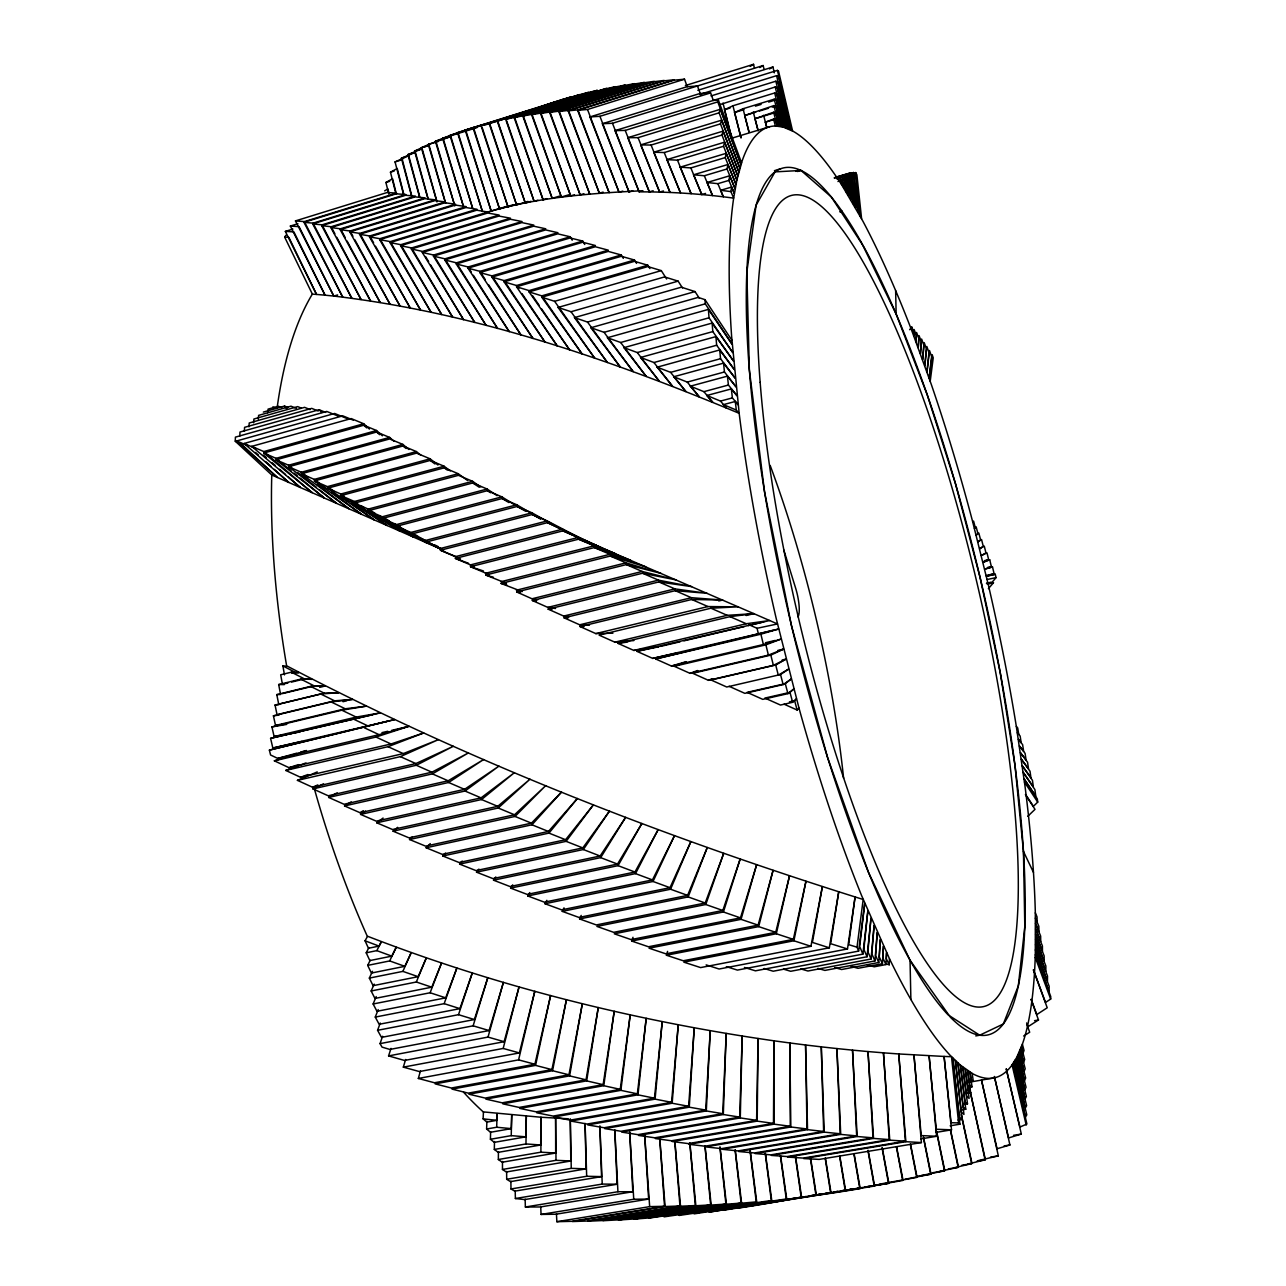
<?xml version="1.0" encoding="UTF-8"?>
<svg xmlns="http://www.w3.org/2000/svg" width="1286" height="1286" viewBox="0 0 1286 1286"><rect width="100%" height="100%" fill="white"/><g stroke="black" fill="none" stroke-linecap="round" stroke-linejoin="round"><path stroke-width="1.5" d="M506.636 1171.417L506.684 1179.278L571.257 1168.347L570.277 1118.9L570.807 1161.001L506.298 1171.98L502.456 1169.456L502.488 1161.467M498.438 1151.774L498.341 1159.506L540.908 1152.176L540.956 1117.245L483.231 1111.892A462.558 177.323 76.7 0 1 463.539 1092.168M773.481 1123.401L757.197 1121.119L655.378 1138.56L671.549 1140.795L773.481 1123.401L773.963 1040.808C635.188 1020.875 497.778 986.78 367.217 936.112A462.558 177.323 76.7 0 1 314.202 788.205M494.483 1141.534L494.322 1149.443L498.196 1152.336L540.699 1144.99L540.956 1117.245L568.444 1118.804M757.197 1121.119L758.081 1038.509L756.602 1120.347L654.751 1137.805L638.531 1135.425L740.286 1117.92L756.602 1120.347M494.322 1149.443L525.974 1143.945L526.328 1116.168L525.91 1136.84L494.306 1142.354L490.416 1139.283L490.625 1131.76M740.286 1117.92L742.167 1036.05L739.691 1117.1L637.904 1134.638L621.636 1132.098L723.311 1114.528L739.691 1117.1M490.416 1139.283L511.233 1135.634L511.732 1114.946L511.281 1128.626L490.496 1132.275L486.606 1129.012L486.896 1121.199M1033.397 969.773L1045.534 1002.469L1050.678 999.061L1050.742 996.537L1035.31 954.759L1035.326 912.53A488.648 107.092 76.7 0 0 1024.894 785.328L1016.262 726.011A488.648 107.092 76.7 0 0 987.873 582.944L972.634 521.602A488.648 107.092 76.7 0 0 931.273 384.337L911.565 330.052A488.648 107.092 76.7 0 0 862.777 220.967L841.43 184.364A488.648 107.092 76.7 0 0 793.655 131.574L783.238 127.057L775.313 125.996A488.648 107.092 76.7 0 0 742.102 161.055L736.878 180.104L733.615 198.365A488.648 107.092 76.7 0 0 731.605 336.209L739.225 413.819A488.648 107.092 76.7 0 0 776.31 618.936L799.153 708.682A488.648 107.092 76.7 0 0 861.636 895.667L889.639 959.083A488.648 107.092 76.7 0 0 950.209 1055.372L960.385 1065.113L972.28 1073.488A488.648 107.092 76.7 0 0 1011.391 1065.885L1016.728 1057.397L1022.434 1044.039A488.648 107.092 76.7 0 0 1035.134 959.726L1035.31 954.759L1049.054 991.361L1049.151 986.282L1035.439 949.727L1047.447 981.234L1047.511 976.09L1035.535 944.615L1045.823 971.187L1045.856 965.979L1035.584 939.423L1044.152 961.205L1044.152 955.932L1035.6 934.183L1042.448 951.302L1042.416 945.982L1035.584 928.862L1040.712 941.481L1040.647 936.095L1035.535 923.477L1038.943 931.755L1038.847 926.306L1035.439 918.027L1037.143 922.094L1037.03 916.886L1035.326 912.819M338.588 416.262L326.74 411.424L235.418 437.127L235.258 441.211L271.78 475.016L271.667 479.003A462.558 177.323 76.7 0 0 286.617 665.794C470.258 761.939 665.232 837.459 863.179 899.477L857.006 947.203L858.63 951.093L755.429 970.834L744.417 967.442M486.606 1129.012L496.669 1127.243L497.168 1113.547L496.862 1120.331L486.815 1122.115L483.118 1118.868L483.44 1112.068M723.311 1114.528L726.204 1033.446L722.716 1113.676L621.009 1131.278L604.709 1128.594L706.303 1110.943L722.716 1113.676M885.572 963.809L889.237 964.773L889.462 958.729M911.678 330.373L911.806 327.094L909.636 329.714M239.791 436.05L239.984 432.048L319.121 409.736L325.744 412.436M706.303 1110.943L710.226 1030.713L705.692 1110.075L604.066 1127.758L587.766 1124.912L689.264 1107.182L705.692 1110.075M867.246 964.918L874.207 966.799L885.974 964.564L886.552 952.637L886.295 958.681L889.237 964.773M244.356 431.276L244.581 427.338L311.726 408.369L318.221 411.022M851.027 966.381L858.051 968.31L882.421 963.696L883.45 946.046L882.855 957.974L885.974 964.564M689.264 1107.182L694.231 1027.819L688.637 1106.298L587.107 1124.044L570.775 1121.054L672.176 1103.243L688.637 1106.298M248.954 426.856L249.227 422.998L304.573 407.34L310.135 409.591M834.55 967.538L841.623 969.515L878.756 962.491L880.347 939.31L879.286 956.929L882.421 963.696M672.176 1103.243L678.22 1024.781L671.565 1102.327L570.132 1120.154L553.784 1117.02L655.088 1099.128L671.565 1102.327M253.599 422.805L253.905 419.011L297.661 406.617L301.294 408.08M817.783 968.374L824.921 970.416L874.962 960.931L877.229 932.398L875.605 955.562L878.756 962.491M258.261 419.107L258.615 415.378L290.99 406.183L296.294 408.337M800.76 968.921L807.946 971.01L871.056 959.018L874.11 925.357L871.812 953.842L874.962 960.931M655.088 1099.128L662.21 1021.614L654.461 1098.18L553.125 1116.087L536.792 1112.792L637.985 1094.836L654.461 1098.18M783.463 969.13L790.697 971.284L867.037 956.752L870.992 918.14L867.889 951.769L871.056 959.018M637.985 1094.836L646.199 1018.303L637.358 1093.856L536.133 1111.843L519.801 1108.403L620.881 1090.351L637.358 1093.856M267.681 412.726L268.083 409.125L278.29 406.231L281.666 407.598M764.077 968.471L773.191 971.219L862.89 954.116L867.873 910.793L863.854 949.341L867.037 956.752M620.881 1090.351L630.204 1014.847L620.238 1089.355L519.126 1107.423L502.81 1103.838L603.777 1085.706L620.238 1089.355M858.63 951.093L864.755 903.302L859.691 946.528L862.89 954.116M930.212 381.251L933.234 357.813L932.173 354.743L929.135 378.132L931.611 356.608L929.489 350.499L926.981 371.976L928.974 352.541L926.836 346.481L924.811 365.851L926.37 348.699L924.216 342.655L922.625 359.775L923.798 345.05L921.628 339.054L920.438 353.746L921.274 341.626L919.088 335.662L918.236 347.75L918.783 338.411L916.58 332.479L916.018 341.803L916.323 335.405L914.121 329.521L913.799 335.903L913.928 332.624L911.806 327.094M603.777 1085.706L614.226 1011.246L603.134 1084.677L502.135 1102.825L485.851 1099.096L586.673 1080.883L603.134 1084.677M726.333 966.638L737.392 970.094L847.49 948.972L855.077 896.969L848.696 944.647L857.006 947.203M730.914 191.598L731.621 187.049L720.61 190.312L723.343 196.79L733.647 198.108L730.914 191.598L720.61 190.312M586.673 1080.883L598.263 1007.517L586.03 1079.822L485.176 1098.067L468.908 1094.193L569.602 1075.884L586.03 1079.822M706.143 964.886L719.115 969.017L829.325 947.814L838.729 891.841L830.676 943.699L847.49 948.972M569.602 1075.884L582.333 1003.659L568.959 1074.807L468.233 1093.132L452.013 1089.113L552.562 1070.724L568.959 1074.807M731.621 187.049L734.354 193.543L728.921 180.394L729.725 175.764L707.043 182.516L712.524 195.585L723.343 196.79L717.877 183.673L707.043 182.516M810.919 946.287L793.912 940.773L683.83 962.153L700.597 967.586L810.919 946.287L822.365 886.601L812.414 942.413L829.325 947.814M552.562 1070.724L566.435 999.656L551.903 1069.614L451.322 1088.02L435.15 1083.873L535.555 1065.387L551.903 1069.614M729.725 175.764L735.142 188.897L727.04 168.964L727.924 164.512L693.556 174.8L701.77 194.556L712.524 195.585L704.326 175.748L693.556 174.8M793.912 940.773L805.952 881.28L793.349 939.359L683.236 960.771L666.453 955.241L667.579 951.383M535.555 1065.387L550.585 995.525L534.896 1064.245L434.459 1082.764L418.336 1078.456L420.458 1070.868M727.924 164.512L735.978 184.412L725.256 157.583L726.204 153.323L680.165 167.164L691.112 193.688L701.77 194.556L705.58 193.414M666.453 955.241L776.31 933.749L789.508 875.862L775.731 932.318L665.859 953.826L649.06 948.2L758.676 926.611L775.731 932.318M418.336 1078.456L518.596 1059.873L534.799 991.249L519.383 1052.929L419.349 1071.56L403.322 1067.139L405.637 1059.471M726.204 153.323L736.878 180.104L723.568 146.266L724.565 142.199L666.887 159.625L680.519 192.98L691.112 193.688L677.497 160.171L666.887 159.625M758.676 926.611L773.063 870.365L758.113 925.148L648.465 946.769L631.667 941.047L633.001 937.285M403.322 1067.139L503.18 1048.444L519.062 986.86L504.128 1041.708L404.479 1060.452L388.581 1055.902L391.024 1048.379M724.565 142.199L737.826 175.957L721.976 135.03L723.037 131.14L653.722 152.214L670.038 192.45L680.519 192.98L664.235 152.552L653.722 152.214M388.581 1055.902L488.021 1037.079L503.405 982.343L489.114 1030.568L389.883 1049.44L382.022 1047.109L380.045 1043.621L382.601 1036.243M631.667 941.047L741.041 919.345L756.602 864.771L740.479 917.882L631.072 939.6L614.274 933.797L723.407 911.983L740.479 917.882M723.037 131.14L738.823 171.97L720.481 123.89L721.591 120.177L640.669 144.9L659.638 192.096L670.038 192.45L651.102 145.045L640.669 144.9M380.045 1043.621L473.135 1025.826L487.812 977.682L474.373 1019.541L381.492 1037.384L377.57 1030.311L380.254 1023.061M723.407 911.983L740.141 859.096L722.828 910.488L613.695 932.334L596.913 926.418L705.773 904.508L722.828 910.488M377.57 1030.311L458.507 1014.686L472.3 972.923L459.89 1008.642L379.145 1024.283L375.271 1017.081L378.197 1009.606M721.591 120.177L739.868 168.161L719.083 112.83L720.256 109.326L627.761 137.698L649.334 191.887L659.638 192.096L663.463 190.955M705.773 904.508L723.696 853.357L705.21 902.997L596.318 924.939L579.568 918.943L581.192 915.407M375.271 1017.081L444.168 1003.659L456.884 968.02L445.695 997.856L376.959 1011.294L373.133 1003.98L376.203 996.554M720.256 109.326L740.961 164.528L717.781 101.883L718.408 100.212L713.023 100.421M373.133 1003.98L430.119 992.76L441.548 963.005L431.774 987.198L374.949 998.434L371.156 990.976L374.178 984.095M579.568 918.943L688.155 896.921L707.268 847.522L687.592 895.394L578.973 917.448L562.255 911.372L564.024 907.836M371.156 990.976L416.342 982.006L426.325 957.877L418.143 976.685L373.085 985.671L369.339 978.099L372.506 971.3M562.255 911.372L670.569 889.237L690.855 841.607L670.006 887.694L561.66 909.861L544.975 903.72L546.839 900.313M369.339 978.099L402.872 971.38L411.215 952.637L404.817 966.333L371.381 973.052L367.7 965.384L370.207 960.256M544.975 903.72L653.015 881.473L674.491 835.643L652.452 879.913L544.396 902.177L527.758 895.956L529.784 892.548M367.7 965.384L389.69 960.931L396.217 947.284L391.78 956.125L369.838 960.578L366.205 952.797L368.953 947.509M366.205 952.797L376.814 950.627L381.347 941.802L379.032 946.094L368.439 948.264L365.063 940.805L367.41 936.529M527.758 895.956L635.509 873.612L658.159 829.599L634.946 872.037L527.196 894.413L510.606 888.112L512.728 884.848M510.606 888.112L618.052 865.655L641.875 823.474L617.505 864.079L510.044 886.552L493.535 880.187L495.817 876.939M285.878 235.258L284.656 237.106L312.353 294.108L311.212 296.005A462.558 177.323 76.7 0 0 277.149 407.662M493.535 880.187L600.658 857.633L625.655 817.317L600.112 856.026L492.972 878.611L476.527 872.181L478.906 869.095M981.475 1079.951L997.068 1148.752L1009.928 1144.974L994.383 1076.462L1008.594 1137.933L1021.325 1134.059L1006.231 1068.762L1019.943 1127.066L1026.903 1124.012L1012.789 1063.956L1025.489 1117.084L1026.791 1114.849L1014.14 1061.898L1025.344 1108.018L1026.614 1105.671L1015.458 1059.712L1025.135 1098.903L1026.373 1096.476L1016.728 1057.397L1024.846 1089.789L1026.051 1087.249L1017.949 1054.97L1024.492 1080.658L1025.665 1078.022L1019.139 1052.414L1024.074 1071.511L1025.199 1068.779L1020.28 1049.746L1023.592 1062.349L1024.685 1059.519L1021.373 1046.949L1023.045 1053.202L1024.042 1050.437L1022.386 1044.2M476.527 872.181L583.346 849.532L609.5 811.08L582.799 847.908L475.981 870.606L459.616 864.112L462.204 861.041M459.616 864.112L566.113 841.349L593.425 804.795L565.583 839.726L459.07 862.52L442.818 855.978L445.486 853.052M442.818 855.978L548.977 833.103L577.43 798.461L548.447 831.463L442.271 854.354L426.116 847.763L430.263 843.616M988.629 567.882L992.503 566.965L994.094 573.685L986.266 576.096L995.268 574.263L996.055 577.623L992.262 582.044L986.828 583.233M988.371 588.683L993.467 582.783L986.635 583.619M426.116 847.763L531.954 824.792L561.532 792.063L531.423 823.153L425.586 846.14L409.527 839.501L412.388 836.897M784.09 704.181L797.159 710.033L798.992 708.152M789.395 701.883L794.603 700.709L796.452 698.861L792.658 702.301L780.489 705.049L764.881 698.073L789.974 692.366L793.784 688.975L787.932 693.652L762.759 699.359L747.102 692.35L785.28 683.638L791.163 679.056L783.158 684.602L744.835 693.347L729.13 686.322M972.73 521.971L973.582 521.103L975.254 527.501L974.402 528.385L976.154 526.826L977.907 533.577L976.17 535.169L978.839 533.079L980.575 539.831L977.89 541.969L981.556 539.509L983.243 546.261L979.61 548.768L984.272 546.116L985.944 552.867L981.314 555.584L987.005 552.9L988.645 559.635L982.986 562.416L989.738 559.844L991.361 566.579L984.642 569.248L992.503 566.965M409.527 839.501L515.027 816.433L545.714 785.633L514.513 814.777L409.012 837.861L393.066 831.174L397.679 827.348M1016.326 726.365L1017.708 727.972L1018.721 734.29L1017.339 732.698L1020.136 736.058L1021.18 742.697L1018.383 739.354L1022.611 744.642L1023.624 751.249L1019.396 745.993L1025.087 753.355L1026.067 759.93L1020.377 752.615L1027.546 762.212L1028.511 768.755L1021.341 759.222L1030.006 771.198L1030.938 777.708L1022.274 765.781L1032.449 780.313L1033.349 786.775L1023.174 772.323L1034.876 789.54L1035.76 795.986L1024.042 778.85L1037.304 798.911L1037.722 802.126L1033.43 806.274L1025.649 794.652M1027.755 816.288L1035.005 809.36L1025.408 794.555M393.066 831.174L498.212 808.01L530.025 779.171L497.714 806.338L392.568 829.534L376.75 822.799L383.083 818.041M837.99 181.567L840.771 179.092L843.005 182.596L843.793 188.077L842.282 177.243L836.768 178.867M841.51 210.534L839.903 211.885L842.025 211.274A445.39 97.318 76.7 0 1 861.524 242.7L896.133 314.025L927.126 394.481L955.466 483.665L980.125 577.655L1000.251 672.771L1014.975 765.347L1023.447 851.412L1024.813 926.611L1018.303 985.944L1003.321 1023.994L979.707 1035.214L975.769 1035.921M376.75 822.799L481.543 799.538L514.432 772.645L481.044 797.867L376.251 821.159L360.562 814.392L365.449 811.064M360.562 814.392L465.002 791.035L498.968 766.102L464.519 789.347L360.08 812.736L344.535 805.936L351.223 801.837M775.715 665.007L710.997 679.972L726.735 687.013L780.538 674.523L788.575 669.106L778.303 675.166L775.715 665.007L786.035 659.123L782.177 660.007M344.535 805.936L448.605 782.483L483.632 759.528L448.139 780.795L344.053 804.264L328.669 797.433L337.254 792.755M1031.018 999.367L1038.493 1019.975L1028.012 1026.694L1026.63 1022.949M360.08 812.736L363.375 810.662M1023.624 1036.034L1029.684 1032.24L1026.984 1024.749M750.188 66.358L753.564 64.3L754.432 68.206M384.659 190.858L387.906 188.946L388.838 192.771M759.769 67.531L763.177 65.522L764.061 69.428M328.669 797.433L432.369 773.883L468.425 752.921L431.903 772.195L328.203 795.777L312.964 788.913L323.525 783.801M388.79 194.057L385.913 182.483L392.551 178.706L396.409 194.218M769.51 68.93L772.95 66.985L774.301 72.836M395.799 193.157L390.462 172.195L397.229 168.482L404.061 195.295M403.643 194.829L395.043 161.923L405.749 157.085M312.964 788.913L416.294 765.266L453.363 746.282L415.844 763.579L312.514 787.241L297.436 780.361L317.24 771.921M411.584 196.179L401.409 158.194L414.188 152.841M719.662 104.68L775.217 86.982L777.323 87.882L787.337 128.455L775.86 81.211L614.997 130.642L639.126 191.855L649.334 191.887L653.159 190.746M697.993 670.922L692.704 673.285L708.473 680.342L773.384 665.344L786.035 659.123M419.445 196.597L407.919 154.593L420.731 149.353M692.704 673.285L770.828 655.121L783.544 649.108L777.789 650.443M731.621 137.827L724.516 109.728L732.956 105.773L774.686 92.978L776.76 93.717L785.28 127.684L775.217 86.982M795.761 171.392L799.345 169.72M708.473 680.342L711.93 678.735M428.029 199.073L414.574 151.089L421.888 147.713L437.015 201.709M741.009 137.731L734.547 112.525L743.035 108.731L774.236 99.183L776.278 99.761L783.238 127.057L774.686 92.978M297.436 780.361L400.38 756.634L438.446 739.627L403.274 753.612L300.602 777.307L285.749 770.427L306.02 762.919M436.854 201.709L421.374 147.713L428.817 144.434M312.514 787.241L317.851 784.91M749.063 132.281L744.69 115.531L773.883 105.597L775.892 106.015L781.213 126.575L774.236 99.183M445.486 203.092L428.318 144.45L451.209 136.477M758.145 130.754L754.978 118.746L773.625 112.236L775.603 112.477L779.22 126.237L773.883 105.597M686.242 661.952L674.25 666.293L690.035 673.35L768.401 655.121L783.544 649.108M435.906 141.283L454.794 205.905L435.391 141.315L443.123 138.261M285.749 770.427L388.034 746.684L423.689 732.956L391.024 743.983L289.029 767.694L274.368 760.83L306.438 750.654M300.602 777.307L307.901 774.526M763.595 115.29L766.761 127.346L765.379 122.186L773.561 119.068L775.41 119.132L777.258 126.044L773.625 112.236M674.25 666.293L765.893 644.833L781.084 639.062L763.37 644.511L671.437 666.035L655.651 658.979L772.87 630.381M690.035 673.35L697.494 670.52M443.686 140.174L463.619 206.998L442.625 138.325L450.486 135.368M529.35 111.03L537.725 107.911M451.081 137.28L472.621 208.219L450.004 135.448L458.009 132.603L482.443 211.563L457.527 132.715L465.661 129.982L491.204 211.129C540.506 196.871 592.155 193.254 642.936 190.714M537.291 107.976L545.811 104.97M545.377 105.066L554.025 102.173M289.029 767.694L298.352 764.64M274.368 760.83L375.994 737.055L409.093 726.269L379.097 734.676L277.76 758.418L270.574 754.995L269.385 750.14L386.941 721.398M484.661 212.994L491.204 211.129L465.194 130.111L473.457 127.507L499.531 208.927L512.728 204.924M553.607 102.285L562.4 99.504M465.194 130.111L570.92 96.98L561.998 99.649M457.527 132.715L579.6 94.617L450.004 135.448M442.625 138.325L477.042 127.587M484.115 125.272L588.409 92.399L579.214 94.81M435.391 141.315L450.727 136.509M537.886 200.198L534.108 201.339L505.655 119.309L606.494 88.412L514.175 117.605L543.078 199.764L546.871 198.623M428.318 144.45L438.333 141.444M421.374 147.713L428.929 145.334M423.785 147.118L429.444 145.35M559.812 196.019L552.16 198.333L522.823 116.045L615.753 86.66L606.14 88.686M774.445 170.684L780.779 168.691M414.574 151.089L422.097 148.726M522.823 116.045L532.002 114.341L625.157 85.085L615.415 86.966M531.616 114.679L624.835 85.406L634.705 83.654L540.924 113.088L531.616 114.679L561.355 197.031L568.894 194.765M407.919 154.593L413.642 152.793M540.554 113.457L634.384 84.008L644.399 82.417L549.974 112.027L540.554 113.457L570.679 195.874L574.472 194.733M401.409 158.194L408.996 155.815M549.62 112.412L644.093 82.786L654.22 81.34L559.169 111.126L549.62 112.412L580.131 194.845L583.94 193.704M395.043 161.923L402.598 159.56M558.831 111.544L653.931 81.741L664.187 80.439L568.492 110.403L558.831 111.544L589.679 193.977L559.169 111.126M568.171 110.837L663.914 80.873L674.282 79.732L577.944 109.857L568.171 110.837L599.356 193.254L603.134 192.112M577.944 109.857L609.13 192.675L577.623 110.323L674.025 80.182L684.522 79.202L687.222 86.692M577.623 110.323L587.525 109.487L684.522 79.202M390.462 172.195L394.207 171.022M685.39 85.535L753.564 64.3M622.858 191.1L619.032 192.241L589.92 116.946L686.869 86.773L697.478 85.985L700.886 95.373M385.913 182.483L389.722 181.294M589.92 116.946L599.935 116.303L763.177 65.522M697.816 90.293L772.95 66.985M632.808 190.842L629.031 191.968L602.378 123.729L699.873 93.524L710.595 92.913L713.28 100.276M699.713 94.441L777.419 70.376L778.512 71.068L792.594 130.995M295.459 220.903L387.118 192.53L396.57 193.109L304.364 221.594L295.459 220.903L333.781 296.069C474.18 312.707 609.226 359.164 739.161 413.32L736.315 410.057L723.423 404.64L735.27 401.473L738.116 404.769L732.377 397.904L731.348 388.919L706.898 395.493L712.765 402.325L703.908 391.667L690.341 386.186L727.442 376.139L736.106 386.957L724.452 371.976L723.552 363.15L673.751 376.75L685.888 391.539L670.617 372.361L657.146 367.169L719.71 349.969L734.338 369.58L716.656 345.243L715.9 336.611L640.557 357.46L659.348 381.299L637.293 352.557L623.967 347.654L712.122 323.075L732.843 352.653L709.02 317.787L708.409 309.396L607.426 337.736L633.162 371.622L604.066 332.318L590.901 327.721L698.153 297.404L705.001 299.67L731.895 340.276M602.378 123.729L612.49 123.279L710.595 92.913M711.029 95.936L776.599 75.681L778.753 76.903L791.533 130.4L777.419 70.376M337.623 294.928L333.781 296.069L325.053 295.185L290.347 226.063L297.918 223.716M303.978 222.317L396.233 193.832L405.878 194.524L313.077 223.153L303.978 222.317L342.687 297.082L304.364 221.594M285.347 231.4L293.883 231.882L325.053 295.185L316.517 294.43L285.347 231.4L292.886 229.069M312.723 223.893L405.556 195.279L415.41 196.115L322.014 224.857L312.723 223.893L351.769 298.223L313.077 223.153M614.997 130.642L625.221 130.4L717.781 101.883M321.677 225.645L415.105 196.887L425.136 197.883L331.161 226.738L321.677 225.645L361.044 299.509L322.014 224.857M330.824 227.542L424.846 198.671L435.086 199.812L340.501 228.795L330.824 227.542L370.513 300.908L336.771 237.331M724.516 109.728L730.126 108.008M627.761 137.698L638.081 137.65L719.083 112.83M340.179 229.631L434.813 200.632L445.245 201.902L350.049 231.014L340.179 229.631L380.142 302.451L347.107 241.061M734.547 112.525L744.031 109.615M755.412 106.143L761.103 104.407M768.69 102.076L776.278 99.761M349.744 231.866L444.988 202.77L455.598 204.185L359.791 233.393L349.744 231.866L389.963 304.123L354.791 239.71M744.69 115.531L755.702 112.171M759.383 111.046L768.546 108.249M772.227 107.14L775.892 106.015M651.102 145.045L720.481 123.89M359.517 234.293L455.357 205.069L466.175 206.628L369.741 235.965L359.517 234.293L399.962 305.939L359.791 233.393M754.978 118.746L773.722 113.055M369.484 236.881L465.95 207.544L476.945 209.248L379.9 238.698L369.484 236.881L410.138 307.884L375.512 246.237M664.235 152.552L721.976 135.03M765.379 122.186L775.41 119.132M379.643 239.646L476.736 210.197L487.908 212.061L390.253 241.607L379.643 239.646L420.474 309.958L379.9 238.698M488.728 211.724L506.523 206.499M731.187 138.374L769.639 126.735M390.012 242.572L487.732 213.026L499.097 215.035L400.798 244.694L390.012 242.572L431.003 312.193L390.253 241.607M528.016 201.42L516.57 204.876L489.484 122.974L480.948 125.353L507.986 206.837L517.47 203.976M588.04 92.608L597.379 90.325L497.28 121.157L525.283 203.043L531.038 201.307M677.497 160.171L723.568 146.266M400.573 245.69L498.92 216.048L510.462 218.202L411.536 247.957L400.573 245.69L441.677 314.54L400.798 244.694M411.343 248.986L510.317 219.231L522.036 221.546L422.467 251.397L411.343 248.986L452.543 317.047L411.536 247.957M680.165 167.164L690.855 167.919L725.256 157.583M422.29 252.458L521.891 222.607L533.803 225.082L433.591 255.03L422.29 252.458L463.555 319.684L430.697 265.061M433.43 256.123L533.674 226.175L545.746 228.795L444.908 258.84L433.43 256.123L474.743 322.464L433.591 255.03M704.326 175.748L727.04 168.964M671.437 666.035L685.952 661.711M481.398 125.16L472.991 127.652L499.531 208.927M444.763 259.949L545.65 229.921L557.899 232.702L456.401 262.826L444.763 259.949L486.076 325.39L444.908 258.84M717.877 183.673L728.921 180.394M456.401 262.826L497.569 328.46L456.273 263.968L557.803 233.843L570.212 236.785L572.206 240.193M456.273 263.968L468.088 266.99L570.212 236.785M473.361 275.284L509.208 331.675L467.975 268.163L570.148 237.958L582.719 241.061L584.76 244.501M797.497 171.504L801.033 170.459L831.367 197.047L863.71 246.607A445.39 97.318 76.7 0 1 925.132 388.806L927.126 394.481A445.39 97.318 76.7 0 1 978.614 571.322L980.125 577.655A445.39 97.318 76.7 0 1 1014.188 759.335L1014.975 765.347A445.39 97.318 76.7 0 1 1024.958 922.03L1024.813 926.611A445.39 97.318 76.7 0 1 1004.575 1022.241L1003.321 1023.994A445.39 97.318 76.7 0 1 950.402 1017.258L910.038 960.256L868.532 872.455L827.525 757.341L791.501 625.735L764.543 491.782L749.352 369.934L746.845 272.005L756.104 205.197L775.056 171.874L801.033 170.459A445.39 97.318 76.7 0 1 839.871 208.219L842.025 211.274M467.975 268.163L479.935 271.346L582.719 241.061M479.839 272.552L582.671 242.25L595.402 245.513L491.975 275.879L479.839 272.552L521.007 335.019L488.584 284.753M491.895 277.101L595.37 246.751L608.262 250.159L504.176 280.605L491.895 277.101L532.951 338.523L491.975 275.879M836.189 177.05L849.548 173.128L851.911 177.339L855.656 207.978L851.525 172.71L834.357 177.741M834.373 178.047L853.582 172.517L855.946 176.921L860.398 216.562L855.704 172.581L849.982 174.253M836.447 178.063L843.986 175.861L846.365 179.783L848.535 195.761L845.77 174.703L848.149 178.722L850.914 199.748L847.619 173.787L849.998 177.918L853.277 203.815L849.548 173.128M836.656 178.159L842.378 176.487M504.176 280.605L545.023 342.156L504.112 281.859L608.246 251.413L621.283 254.998L623.34 258.357M504.112 281.859L516.554 285.508L621.283 254.998M522.052 293.674L557.24 345.934L516.506 286.778L621.283 256.284L634.464 260.013L636.57 263.405M634.464 260.013L529.076 290.588L516.506 286.778M541.454 308.704L569.585 349.856L529.06 291.89L634.48 261.331L647.806 265.238L649.896 268.549M529.06 291.89L541.776 295.86L647.806 265.238M655.651 658.979L760.894 634.175L778.673 629.015L652.709 658.4L636.924 651.343L769.639 620.527L746.266 623.742L633.853 650.443L618.068 643.402L730.014 616.637L753.901 613.663L777.483 623.951L757.068 628.291L748.982 624.755M541.776 295.86L582.06 353.923L541.76 297.195L647.839 266.572L661.309 270.623L666.614 278.998M541.76 297.195L554.62 301.31L661.309 270.623M554.62 301.31L594.662 358.135L558.076 307.434L664.557 276.908L678.124 281.136L682.464 287.903M558.076 307.434L571.032 311.726L678.124 281.136M571.032 311.726L607.378 362.491L574.456 317.61L681.323 287.196L695.003 291.584L699.311 298.207M263.341 412.083L284.527 406.071L287.984 407.469M574.456 317.61L587.525 322.063L695.003 291.584M604.066 332.318L705.275 303.834L732.184 344.375L708.409 309.396M977.537 1160.792L998.338 1155.857L981.475 1080.047M430.521 543.383L440.728 549.026L277.358 477.444L236.72 440.953L334.633 413.465L346.706 418.416M274.304 469.39L288.755 482.411L244.099 443.477L342.767 415.844L353.329 420.184M607.426 337.736L620.672 342.494L709.02 317.787M288.514 477.106L300.361 487.474L251.718 446.371L351.158 418.577L363.729 423.753L369.436 429.074M251.718 446.371L263.775 451.563L363.729 423.753M263.775 451.563L312.176 492.634L263.775 453.026L363.761 425.232L376.557 430.521L382.408 435.809M637.293 352.557L712.814 331.595L733.567 361.061L715.9 336.611M263.775 453.026L276.056 458.33L376.557 430.521M300.12 478.103L324.201 497.891L276.072 459.825L376.605 432.032L389.61 437.417L394.111 441.355M277.76 758.418L296.857 753.146M300.667 752.085L306.406 750.51M640.557 357.46L653.947 362.523L716.656 345.243M276.072 459.825L288.562 465.227L389.61 437.417M319.426 489.741L336.402 503.228L288.611 466.754L389.69 438.944L402.904 444.426L408.852 449.489M288.611 466.754L301.294 472.251L402.904 444.426M670.617 372.361L720.546 358.698L735.19 378.213L723.552 363.15M317.128 484.388L348.811 508.661L301.358 473.778L403 445.985L416.407 451.579L420.988 455.324M301.358 473.778L314.25 479.389L416.407 451.579M331.547 492.152L361.398 514.175L314.347 480.948L416.519 453.138L430.135 458.829L437.947 465.018M673.751 376.75L687.271 382.087L724.452 371.976M314.347 480.948L327.432 486.638L430.135 458.829M351.625 503.79L374.194 519.785L327.544 488.214L430.263 460.42L444.088 466.223L450.261 470.917M703.908 391.667L728.406 385.044L737.071 395.799L731.348 388.919M327.544 488.214L340.838 494.017L444.088 466.223M360.691 507.504L387.15 525.476L340.951 495.608L444.233 467.815L458.234 473.714L467.734 480.642M269.385 750.14L394.673 719.565L272.841 748.034L270.59 738.357L380.415 712.862L356.206 717.074L274.111 736.573L271.925 726.911L341.851 710.21L366.333 706.143L345.227 708.779L275.509 725.449L273.42 715.804L331.113 701.931L352.46 699.439L334.585 700.822L277.037 714.646L275.043 705.033L320.696 693.99L338.765 692.72L324.249 693.186L278.708 704.198L276.795 694.617L310.601 686.386L325.262 686.017L314.218 685.888L282.373 693.636M968.053 1163.991L985.092 1159.827L968.888 1085.545L985.365 1159.522M706.898 395.493L720.498 401.087L732.377 397.904M340.951 495.608L354.438 501.492L458.234 473.714M377.361 516.377L400.3 531.247L354.582 503.099L458.411 475.338L472.605 481.318L480.707 486.976M354.582 503.099L368.262 509.079L472.605 481.318M380.013 516.345L413.61 537.098L368.407 510.703L472.782 482.957L487.153 489.034L497.135 495.673M368.407 510.703L382.264 516.779L487.153 489.034M408.128 531.922L427.081 543.03L382.44 518.419L487.362 490.689L501.91 496.862L515.011 505.125M382.44 518.419L396.474 524.575L501.91 496.862M440.728 549.026L396.667 526.231L502.119 498.534L516.843 504.787L531.954 513.789M396.667 526.231L410.861 532.468L516.843 504.787M442.352 549.235L411.07 534.14L517.068 506.475L531.954 512.809L561.226 529.173M411.07 534.14L425.441 540.474L531.954 512.809M570.325 533.594L586.127 541.181L547.241 520.926L532.195 514.513L425.666 542.145L443.718 550.135M440.198 548.543L547.241 520.926M460.549 558.944L440.439 550.231L547.498 522.646L600.835 547.482L753.901 613.663L746.137 615.512M954.533 1167.688L971.686 1163.637L961.446 1115.653M455.115 556.725L562.689 529.141M473.923 566.354L455.373 558.429L562.979 530.861L615.673 553.864L578.604 539.188L470.467 566.692L489.098 574.52M470.194 564.972L578.298 537.452M485.433 573.315L594.068 545.843L630.638 560.294L594.373 547.579L485.722 575.035L506.459 583.346M500.817 581.738L609.966 554.298L645.717 566.788L610.287 556.05L501.122 583.458L522.148 591.608M516.345 590.226L626.009 562.85L660.908 573.331L626.346 564.602L516.667 591.962L532.002 598.778L537.677 599.871M532.002 598.778L642.18 571.466L676.195 579.938L642.534 573.235L532.34 600.514L547.788 607.394L555.568 608.503M547.788 607.394L658.464 580.147L691.579 586.593L658.834 581.931L548.141 609.146L563.686 616.074L569.393 616.589M291.552 673.141L298.882 672.626L291.359 672.176L280.686 674.796L282.422 684.313L287.951 682.962M938.909 1171.546L958.134 1167.318L950.499 1130.651M280.509 694.086L278.676 684.538L300.828 679.121L311.968 679.313L304.509 678.912L291.633 682.062M563.686 616.074L674.877 588.892L707.043 593.296L675.246 590.676L564.056 617.827L579.697 624.803L589.47 625.157M319.684 687.367L323.397 686.467M579.697 624.803L691.37 597.701L722.587 600.048L718.745 600.98M612.924 633.194L595.804 633.596L580.066 626.571L691.755 599.485L722.587 600.048M595.804 633.596L707.959 606.558L738.212 606.831L710.949 608.214L599.115 635.139L614.885 642.18L633.902 640.557M342.992 701.706L346.77 700.806M614.885 642.18L727.169 615.319L753.901 613.663M984.867 560.535L988.645 559.635M984.063 561.194L989.738 559.844M987.503 567.496L991.361 566.579M270.59 738.357L372.747 714.678M660.618 646.392L680.085 641.778M683.975 640.846L744.321 626.539M748.227 625.607L763.788 621.91M986.442 575.501L994.094 573.685M987.616 576.064L995.268 574.263M986.475 583.41L990.333 582.494M987.696 584.133L993.467 582.783M381.958 732.634L387.761 731.268M391.651 730.368L407.148 726.719M765.491 642.727L775.233 640.444M921.178 1175.565L944.471 1170.823L936.176 1130.121M272.841 748.034L302.065 741.411M505.655 119.309L514.577 117.315L543.078 199.764M652.709 658.4L675.986 653.224M904.942 1179.294L930.662 1174.198L923.332 1137.194M987.069 579.536L996.055 577.623M879.094 1184.245L916.725 1177.413L910.311 1144.154M636.924 651.343L658.786 646.778M514.175 117.605L523.225 115.74L552.16 198.333M873.146 1185.74L902.676 1180.468L896.422 1147.08M810.389 1158.268L815.967 1195.369L709.004 1212.119L888.497 1183.361L882.051 1147.884M782.177 1200.786L790.874 1199.147M274.111 736.573L299.863 731.975M1034.539 1020.682L1038.493 1019.975M767.742 1203.374L781.743 1200.899M723.825 1210.19L874.207 1186.094L867.954 1150.504M502.456 1169.456L556.002 1160.31L555.616 1118.145L555.665 1153.044L502.199 1162.222L498.341 1159.506M969.548 1082.137L993.178 1078.07M271.925 726.911L286.665 724.404M968.422 1087.409L972.039 1086.799L969.982 1072.138L971.043 1079.484L973.213 1080.722L972.152 1073.408M774.043 1124.157L672.16 1141.518L688.283 1143.592L790.279 1126.263L789.797 1042.962L773.963 1040.808L774.043 1124.157L790.279 1126.263M966.879 1093.277L970.625 1092.65L967.635 1070.643L969.692 1085.336L972.039 1086.799M790.842 1126.986L688.894 1144.299L704.953 1146.212L806.997 1128.947L805.566 1044.988L789.797 1042.962L790.842 1126.986L806.997 1128.947M807.544 1129.655L705.564 1146.887L721.559 1148.639L823.635 1131.455L821.288 1046.852L805.566 1044.988L807.544 1129.655L823.635 1131.455M963.648 1104.513L967.49 1103.87L962.828 1067.123L966.702 1096.588L969.114 1098.34L965.256 1068.955L968.245 1091.042L970.625 1092.65M510.88 1181.191L510.992 1188.971L586.673 1176.272L585.082 1123.401L586.095 1168.861L510.494 1181.625L506.684 1179.278M824.181 1132.114L722.137 1149.298L738.068 1150.906L840.192 1133.77L836.945 1048.572L821.288 1046.852L824.181 1132.114L840.192 1133.77M961.88 1109.882L965.77 1109.223L960.385 1065.113L965.047 1101.957L967.49 1103.87M840.722 1134.397L738.646 1151.517L754.496 1152.963L856.653 1135.892L852.522 1050.132L836.945 1048.572L840.722 1134.397L856.653 1135.892M515.204 1190.563L515.381 1198.52L602.234 1184.068L599.887 1125.925L601.543 1176.61L514.786 1191.141L510.992 1188.971M857.183 1136.503L755.059 1153.558L770.828 1154.86L873.017 1137.837L868.018 1051.562L852.522 1050.132L857.183 1136.503L873.017 1137.837M958.038 1120.058L961.976 1119.399L955.369 1060.58L961.398 1112.197L963.937 1114.399L957.893 1062.927L963.278 1107.166L965.77 1109.223M873.532 1138.415L771.391 1155.423L787.048 1156.548L889.253 1139.589L883.434 1052.832L868.018 1051.562L873.532 1138.415L889.253 1139.589M950.177 1125.813L959.919 1124.189L952.813 1058.056L959.42 1117.036L961.976 1119.399M614.772 1130.185L617.119 1184.245L524.672 1199.581L515.381 1198.52M889.767 1140.152L787.611 1157.095L803.171 1158.075L905.392 1141.164L898.753 1053.957L883.434 1052.832L889.767 1140.152L905.392 1141.164M935.838 1132.419L951.511 1129.831L944.085 1056.449L898.753 1053.957L905.874 1141.695L921.403 1142.563L913.96 1054.938L921.21 1135.57L936.578 1136.294L929.087 1055.758L936.272 1129.253L951.511 1129.831M920.889 1138.898L936.578 1136.294M905.874 1141.695L803.718 1158.573L819.182 1159.409L921.403 1142.563M525.122 1199.131L525.379 1207.007L617.923 1191.736L632.808 1191.736L629.658 1132.178M632.808 1191.736L540.216 1206.975L525.379 1207.007M753.21 1205.818L767.292 1203.471M1013.513 1135.329L1021.325 1134.059M540.715 1206.397L541.052 1214.434L633.741 1199.259L648.626 1199.082L644.575 1134.027M648.626 1199.082L555.906 1214.225L541.052 1214.434M1004.061 1145.939L1009.928 1144.974M556.436 1213.743L556.854 1221.7L649.655 1206.638L664.54 1206.284L659.766 1139.621M664.54 1206.284L571.691 1221.33L556.854 1221.7M679.956 1206.011L665.103 1206.525L572.318 1221.555L587.123 1221.025L679.956 1206.011L674.748 1141.245M695.324 1205.561L680.519 1206.236L587.734 1221.234L602.507 1220.543L695.324 1205.561L689.73 1142.691M990.525 1157.127L998.338 1155.857M710.644 1204.918L695.871 1205.754L603.102 1220.719L617.843 1219.884L710.644 1204.918L704.905 1145.955M977.247 1161.081L985.092 1159.827M725.915 1204.098L711.174 1205.078L618.421 1220.028L633.13 1219.032L725.915 1204.098L719.887 1147.096M961.88 1165.212L971.686 1163.637M741.106 1203.085L726.429 1204.226L633.693 1219.16L648.337 1218.003L741.106 1203.085L735.078 1150.022M948.345 1168.894L958.134 1167.318M750.043 1150.841L756.232 1201.896L741.62 1203.198L648.9 1218.099L771.295 1200.529L765.218 1153.446M932.704 1172.719L944.471 1170.823M916.918 1176.401L930.662 1174.198M780.393 1155.873L786.26 1198.986L664.042 1216.861M795.278 1156.178L801.162 1197.266L679.104 1215.463M801.162 1197.266L694.102 1213.871M810.26 1195.819L814.183 1195.192M818.121 1194.565L822.043 1193.922M825.982 1193.295L829.904 1192.669M833.842 1192.042L837.765 1191.415M841.703 1190.772L845.625 1190.145M849.564 1189.518L853.486 1188.891M857.424 1188.264L861.347 1187.621M865.285 1186.994L869.207 1186.367M801.982 1197.218L805.904 1196.591M809.842 1195.964L813.781 1195.337M817.703 1194.71L821.641 1194.067M825.58 1193.44L829.502 1192.813M833.441 1192.186L837.363 1191.559M841.301 1190.916L845.24 1190.289M849.162 1189.663L853.1 1189.036M857.039 1188.393L860.961 1187.766M864.899 1187.139L888.497 1183.361M738.566 1208.084L752.744 1205.882M633.853 650.443L658.705 646.681M618.068 643.402L627.793 642.035M275.509 725.449L286.617 723.986M273.42 715.804L278.982 715.112M275.043 705.033L278.773 704.744M969.499 1080.899L973.213 1080.722M276.795 694.617L280.557 694.488M580.066 626.571L583.94 626.507M602.234 1184.068L617.119 1184.245M278.676 684.538L284.335 684.602M586.673 1176.272L601.543 1176.61M958.617 1122.935L951.093 1122.71L944.085 1056.449L951.511 1056.706L958.617 1122.935L959.919 1124.189M571.257 1168.347L586.095 1168.861M564.056 617.827L568.026 618.003M284.656 237.106L288.82 237.299L316.517 294.43L312.353 294.108M556.002 1160.31L570.807 1161.001M540.908 1152.176L555.665 1153.044M290.347 226.063L299.059 226.641L333.781 296.069M525.974 1143.945L540.699 1144.99M511.233 1135.634L525.91 1136.84M496.669 1127.243L511.281 1128.626M548.141 609.146L551.999 609.516M284.463 674.877L282.904 665.939L286.714 666.309M483.118 1118.868L496.862 1120.331M532.34 600.514L536.278 601.109M516.667 591.962L520.492 592.717M501.122 583.458L506.716 584.825M518.596 1059.873L534.896 1064.245M503.18 1048.444L519.383 1052.929M485.722 575.035L493.326 577.221M488.021 1037.079L504.128 1041.708M473.135 1025.826L489.114 1030.568M458.507 1014.686L474.373 1019.541M444.168 1003.659L459.89 1008.642M430.119 992.76L445.695 997.856M470.467 566.692L483.423 570.968M776.31 933.749L793.349 939.359M416.342 982.006L431.774 987.198M741.041 919.345L758.113 925.148M402.872 971.38L418.143 976.685M688.155 896.921L705.21 902.997M389.69 960.931L404.817 966.333M670.569 889.237L687.592 895.394M653.015 881.473L670.006 887.694M376.814 950.627L391.78 956.125M455.373 558.429L468.554 563.3M635.509 873.612L652.452 879.913M618.052 865.655L634.946 872.037M365.063 940.805L379.032 946.094M600.658 857.633L617.505 864.079M583.346 849.532L600.112 856.026M566.113 841.349L582.799 847.908M548.977 833.103L565.583 839.726M272.809 406.906L275.927 408.16M531.954 824.792L548.447 831.463M440.439 550.231L456.916 556.983M515.027 816.433L531.423 823.153M498.212 808.01L514.513 814.777M481.543 799.538L497.714 806.338M465.002 791.035L481.044 797.867M575.196 536.503L600.835 547.482L562.979 530.861M578.604 539.188L594.068 545.843M594.373 547.579L609.966 554.298M244.099 443.477L255.914 448.573M236.72 440.953L248.294 445.92M235.258 441.211L240.916 443.638L277.358 477.444L271.78 475.016M610.287 556.05L626.009 562.85M626.346 564.602L642.18 571.466M448.605 782.483L464.519 789.347M642.534 573.235L658.464 580.147M658.834 581.931L674.877 588.892M801.033 170.459L799.136 169.639A445.39 97.318 76.7 0 0 756.104 205.197L755.171 208.621A445.39 97.318 76.7 0 0 749.352 369.934L749.979 377.425A445.39 97.318 76.7 0 0 791.501 625.735L793.655 634.754A445.39 97.318 76.7 0 0 868.532 872.455L871.329 879.254A445.39 97.318 76.7 0 0 948.071 1014.847L979.707 1035.214M675.246 590.676L691.37 597.701M691.755 599.485L707.959 606.558M710.949 608.214L727.169 615.319M730.014 616.637L746.266 623.742M432.369 773.883L448.139 780.795M416.294 765.266L431.903 772.195M400.38 756.634L415.844 763.579M388.034 746.684L403.274 753.612M375.994 737.055L391.024 743.983M364.292 727.763L379.097 734.676M352.911 718.826L367.491 725.706M341.851 710.21L356.206 717.074M547.498 522.646L561.548 529.382M425.441 540.474L429.026 542.194M434.411 544.798L437.996 546.534M331.113 701.931L345.227 708.779M320.696 693.99L334.585 700.822M310.601 686.386L324.249 693.186M775.86 81.211L777.982 82.272L789.427 129.356L776.599 75.681M300.828 679.121L314.218 685.888M291.359 672.176L304.509 678.912M410.861 532.468L417.854 536.101M282.904 665.939L295.105 672.273M532.195 514.513L540.763 518.949M396.474 524.575L399.882 526.456M418.593 536.809L427.113 541.502M517.068 506.475L525.781 511.314M382.264 516.779L389.16 520.814M394.336 523.852L404.672 529.896M502.119 498.534L508.902 502.553M535.314 515.782L540.345 518.788M368.262 509.079L374.965 513.243M487.362 490.689L490.657 492.763M354.438 501.492L357.717 503.614M360.996 505.752L364.26 507.874M367.539 509.995L372.458 513.178M472.782 482.957L479.244 487.233M340.838 494.017L344.15 496.267M350.756 500.752L355.724 504.128M327.432 486.638L333.894 491.22M340.34 495.785L348.393 501.508M444.233 467.815L447.432 470.146M314.25 479.389L318.976 482.861M322.111 485.192L326.837 488.664M430.263 460.42L434.941 463.957M301.294 472.251L307.627 477.106M288.562 465.227L291.649 467.686M297.822 472.589L316.34 487.298M403 445.985L406.071 448.493M276.056 458.33L279.062 460.806M282.068 463.281L291.086 470.692M294.108 473.168L297.114 475.643M376.605 432.032L379.627 434.668M263.325 455.051L266.282 457.639M272.214 462.831L275.172 465.436M279.625 469.326L285.556 474.502M363.761 425.232L366.703 427.884M255.512 452.447L258.406 455.051M265.639 461.561L271.41 466.786M319.121 409.736L321.805 412.501M723.423 404.64L726.301 407.919L720.498 401.087M284.527 406.071L287.099 409.044M690.341 386.186L699.295 396.86L687.271 382.087M657.146 367.169L672.578 386.347L653.947 362.523M623.967 347.654L646.199 376.396L620.672 342.494M590.901 327.721L620.222 366.976L587.525 322.063M532.452 295.539L539.204 305.409M516.554 285.508L518.74 288.771M1024.476 782.097L1037.722 802.126M479.935 271.346L485.352 279.721M468.088 266.99L471.255 271.973M842.282 177.243L844.645 181.069L846.172 191.871L843.986 175.861M425.553 256.525L428.64 261.653M369.741 235.965L373.599 242.813M851.525 172.71L853.904 177.002L858.035 212.222L853.582 172.517M350.049 231.014L352.894 236.222M340.501 228.795L345.211 237.556M331.161 226.738L334.907 233.811M855.704 172.581L856.878 174.832L861.604 218.781M1023.447 851.412L1033.462 872.39M690.855 167.919L701.77 194.556M638.081 137.65L659.638 192.096M625.221 130.4L649.334 191.887M612.49 123.279L639.126 191.855M599.935 116.303L629.031 191.968M587.525 109.487L619.032 192.241M568.492 110.403L599.356 193.254M718.408 100.212L741.54 162.775M1035.214 957.25L1050.678 999.061M1031.276 999.495L1036.821 1014.558L1047.222 1007.774L1033.462 970.094M549.974 112.027L580.131 194.845M540.924 113.088L570.679 195.874M532.002 114.341L561.355 197.031M506.7 120.916L534.108 201.339M525.283 203.043L497.698 120.932L489.05 123.183L516.57 204.876M482.009 127.073L507.986 206.837M783.769 549.926L795.52 587.766A23.839 6.141 76.5 0 1 798.011 616.91M429.363 146.331L445.615 203.092M794.603 700.709L797.159 710.033M415.105 151.121L428.238 199.073M789.974 692.366L792.658 702.301M773.561 119.068L775.41 125.996M408.45 154.642L419.686 196.613M785.28 683.638L787.932 693.652M401.955 158.274L411.858 196.211M753.258 111.898L758.113 130.593M780.538 674.523L783.158 684.602M743.035 108.731L749.095 132.362M732.956 105.773L741.025 137.779M770.828 655.121L773.384 665.344M723.005 103.041L731.605 137.682M765.893 644.833L768.401 655.121M760.894 634.175L763.37 644.511M1012.082 1064.921L1026.212 1125.073M757.068 628.291L758.29 633.5M961.317 1114.399L971.975 1163.364M950.675 1130.507L958.44 1167.061M936.755 1131.937L944.792 1170.598M923.509 1137.081L931 1173.989M910.52 1144.042L917.079 1177.22M896.631 1146.983L903.029 1180.307M882.26 1147.803L888.867 1183.216M868.179 1150.423L874.593 1185.981M854.113 1153.719L860.205 1188.569M853.872 1153.767L859.804 1188.666L845.706 1190.997L839.822 1156.034M839.581 1156.082L845.288 1191.061L831.11 1193.263L825.435 1158.204M825.178 1158.22L830.676 1193.295L816.401 1195.353L810.646 1158.252M795.52 1156.178L801.612 1197.266M840.771 179.092L841.558 184.573M780.634 1155.889L786.743 1199.018M765.443 1153.462L771.777 1200.594M750.252 1150.874L756.731 1201.976M735.27 401.473L736.315 410.057M735.27 1150.07L741.62 1203.198M720.064 1147.144L726.429 1204.226M727.442 376.139L728.406 385.044M705.066 1146.003L711.174 1205.078M719.71 349.969L720.546 358.698M690.068 1144.717L695.871 1205.754M674.893 1141.293L680.519 1206.236M712.122 323.075L712.814 331.595M659.895 1139.669L665.103 1206.525M644.656 1133.979L649.655 1206.638M705.001 299.67L705.275 303.834M629.738 1132.13L633.741 1199.259M614.837 1130.105L617.923 1191.736M895.635 290.588L896.133 314.025M910.038 960.256L910.89 999.527M770.169 465.436A407.791 119.952 76.7 0 1 843.6 778.223M760.155 382.36A416.777 90.888 76.7 0 0 974.659 1006.665A416.777 90.888 76.7 0 0 928.588 413.738A416.777 90.888 76.7 0 0 760.155 382.36"/></g></svg>
